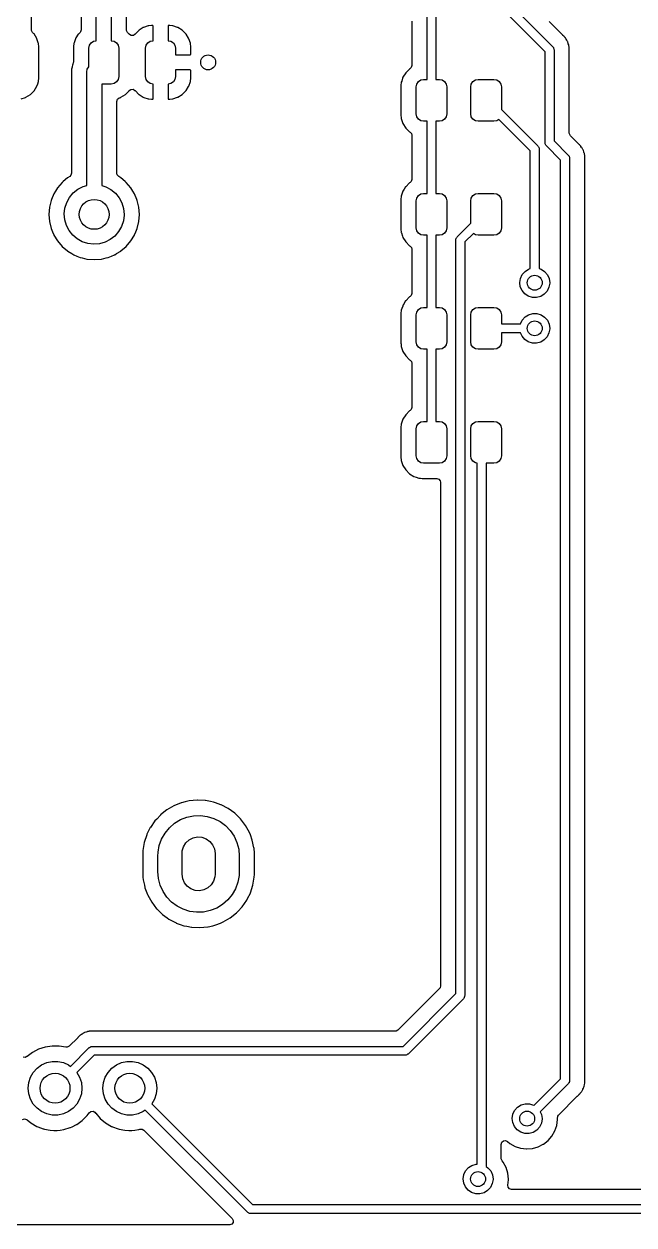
# Model space of a CAD drawing. Extents: x 41 to 172, y -227 to -42.
# Drawn here: x 104.97 to 125.37, y -226.82 to -186.68 of the extents above; entities that cross this region are included whole.
import ezdxf

# ---------------------------------------------------------------- set-up
doc = ezdxf.new("R2010")
doc.units = 0
doc.layers.add('BLACK', color=7, linetype='CONTINUOUS')

msp = doc.modelspace()

# ---------------------------------------------------------------- linework, layer by layer
at = {"layer": 'BLACK', "linetype": 'CONTINUOUS'}
for p, q in [((107.385, -187.235), (107.385, -158.205)), ((105.213, -186.869), (105.213, -158.571)), ((106.876, -158.571), (106.876, -186.869)), ((107.885, -183.157), (107.885, -187.235)), ((108.393, -186.869), (108.393, -183.908)), ((120.932, -185.72), (122.649, -187.437)), ((118.444, -188.53), (118.444, -186.12)), ((118.744, -186.12), (118.744, -188.53)), ((122.393, -187.605), (120.844, -186.057)), ((117.936, -186.587), (117.936, -188.063)), ((122.982, -187.051), (122.529, -186.598)), ((105.216, -186.895), (105.213, -186.869)), ((105.25, -186.958), (105.216, -186.895)), ((105.284, -186.991), (105.25, -186.958)), ((105.303, -187.011), (105.284, -186.991)), ((105.397, -187.161), (105.303, -187.011)), ((106.782, -187.018), (106.705, -187.143)), ((106.786, -187.012), (106.782, -187.018)), ((106.782, -187.018), (106.782, -187.018)), ((106.84, -186.958), (106.786, -187.012)), ((106.856, -186.937), (106.84, -186.958)), ((106.876, -186.869), (106.856, -186.937)), ((108.396, -186.895), (108.393, -186.869)), ((108.43, -186.958), (108.396, -186.895)), ((108.464, -186.991), (108.43, -186.958)), ((108.483, -187.011), (108.464, -186.991)), ((108.487, -187.017), (108.483, -187.011)), ((108.494, -187.024), (108.487, -187.017)), ((108.555, -187.06), (108.494, -187.024)), ((108.626, -187.057), (108.555, -187.06)), ((108.684, -187.016), (108.626, -187.057)), ((108.691, -187.007), (108.684, -187.016)), ((108.806, -186.892), (108.691, -187.007)), ((108.817, -186.883), (108.806, -186.892)), ((108.955, -186.798), (108.817, -186.883)), ((108.968, -186.792), (108.955, -186.798)), ((109.122, -186.74), (108.968, -186.792)), ((109.136, -186.737), (109.122, -186.74)), ((109.231, -186.727), (109.136, -186.737)), ((109.238, -186.727), (109.231, -186.727)), ((109.267, -186.727), (109.238, -186.727)), ((109.275, -186.729), (109.267, -186.727)), ((109.277, -186.73), (109.275, -186.729)), ((109.281, -186.745), (109.277, -186.73)), ((109.281, -187.236), (109.281, -186.745)), ((109.791, -186.733), (109.789, -186.741)), ((109.789, -186.741), (109.789, -187.236)), ((109.792, -186.731), (109.791, -186.733)), ((109.807, -186.727), (109.792, -186.731)), ((109.832, -186.727), (109.807, -186.727)), ((109.839, -186.727), (109.832, -186.727)), ((109.933, -186.737), (109.839, -186.727)), ((109.946, -186.74), (109.933, -186.737)), ((110.101, -186.791), (109.946, -186.74)), ((110.114, -186.797), (110.101, -186.791)), ((110.252, -186.882), (110.114, -186.797)), ((110.263, -186.891), (110.252, -186.882)), ((110.378, -187.006), (110.263, -186.891)), ((110.387, -187.017), (110.378, -187.006)), ((110.472, -187.155), (110.387, -187.017)), ((122.991, -187.059), (122.982, -187.051)), ((123.026, -187.089), (122.991, -187.059)), ((105.399, -187.168), (105.397, -187.161)), ((105.446, -187.309), (105.399, -187.168)), ((105.453, -187.329), (105.446, -187.309)), ((105.453, -187.336), (105.453, -187.329)), ((105.463, -187.429), (105.453, -187.336)), ((105.453, -187.336), (105.453, -187.336)), ((105.463, -187.435), (105.463, -187.429)), ((105.463, -188.485), (105.463, -187.435)), ((106.637, -187.33), (106.626, -187.435)), ((106.626, -187.435), (106.626, -187.93)), ((106.644, -187.309), (106.637, -187.33)), ((106.688, -187.176), (106.644, -187.309)), ((106.693, -187.162), (106.688, -187.176)), ((106.705, -187.143), (106.693, -187.162)), ((107.135, -187.485), (107.154, -187.389)), ((107.154, -187.389), (107.208, -187.308)), ((107.208, -187.308), (107.289, -187.254)), ((107.289, -187.254), (107.385, -187.235)), ((107.885, -187.235), (107.981, -187.254)), ((107.981, -187.254), (108.062, -187.308)), ((108.062, -187.308), (108.116, -187.389)), ((108.116, -187.389), (108.135, -187.485)), ((109.035, -187.485), (109.054, -187.389)), ((109.054, -187.389), (109.108, -187.308)), ((109.108, -187.308), (109.189, -187.254)), ((109.189, -187.254), (109.281, -187.236)), ((109.789, -187.236), (109.881, -187.254)), ((109.881, -187.254), (109.962, -187.308)), ((109.962, -187.308), (110.016, -187.389)), ((110.016, -187.389), (110.035, -187.485)), ((110.478, -187.168), (110.472, -187.155)), ((110.53, -187.322), (110.478, -187.168)), ((110.533, -187.336), (110.53, -187.322)), ((110.543, -187.431), (110.533, -187.336)), ((110.543, -187.438), (110.543, -187.431)), ((110.543, -187.692), (110.543, -187.438)), ((122.649, -187.437), (122.658, -187.454)), ((122.658, -187.454), (122.672, -187.468)), ((123.031, -187.095), (123.026, -187.089)), ((123.039, -187.106), (123.031, -187.095)), ((123.052, -187.121), (123.039, -187.106)), ((123.067, -187.136), (123.052, -187.121)), ((123.071, -187.143), (123.067, -187.136)), ((123.09, -187.176), (123.071, -187.143)), ((123.071, -187.143), (123.071, -187.143)), ((123.097, -187.186), (123.09, -187.176)), ((123.124, -187.223), (123.097, -187.186)), ((123.132, -187.243), (123.124, -187.223)), ((123.141, -187.261), (123.132, -187.243)), ((123.152, -187.279), (123.141, -187.261)), ((123.165, -187.324), (123.152, -187.279)), ((123.168, -187.335), (123.165, -187.324)), ((123.182, -187.371), (123.168, -187.335)), ((123.185, -187.378), (123.182, -187.371)), ((123.182, -187.371), (123.182, -187.371)), ((123.186, -187.386), (123.185, -187.378)), ((123.188, -187.399), (123.186, -187.386)), ((123.186, -187.386), (123.186, -187.386)), ((123.192, -187.419), (123.188, -187.399)), ((123.198, -187.439), (123.192, -187.419)), ((123.199, -187.481), (123.198, -187.439)), ((107.135, -188.108), (107.135, -187.485)), ((108.135, -187.485), (108.135, -188.435)), ((109.035, -188.435), (109.035, -187.485)), ((110.035, -187.485), (110.035, -187.706)), ((110.035, -187.706), (110.525, -187.706)), ((110.525, -187.706), (110.54, -187.702)), ((110.54, -187.702), (110.541, -187.7)), ((110.541, -187.7), (110.543, -187.692)), ((122.393, -190.647), (122.393, -187.605)), ((122.672, -187.468), (122.678, -187.487)), ((122.678, -187.487), (122.687, -187.504)), ((122.687, -187.504), (122.687, -187.524)), ((122.687, -187.524), (122.693, -187.543)), ((122.693, -187.543), (122.693, -190.584)), ((123.2, -187.485), (123.199, -187.481)), ((123.2, -187.497), (123.2, -187.485)), ((123.201, -187.502), (123.2, -187.497)), ((123.201, -187.531), (123.201, -187.502)), ((123.201, -187.535), (123.201, -187.531)), ((123.203, -187.605), (123.201, -187.535)), ((123.201, -187.625), (123.202, -187.613)), ((123.201, -190.322), (123.201, -187.625)), ((123.202, -187.613), (123.203, -187.605)), ((106.556, -188.205), (106.554, -188.212)), ((106.554, -188.212), (106.555, -188.232)), ((106.555, -188.232), (106.556, -188.29)), ((106.557, -188.186), (106.556, -188.197)), ((106.556, -188.197), (106.556, -188.197)), ((106.556, -188.197), (106.556, -188.201)), ((106.556, -188.201), (106.556, -188.205)), ((106.575, -188.115), (106.557, -188.186)), ((106.576, -188.11), (106.575, -188.115)), ((106.589, -188.046), (106.576, -188.11)), ((106.59, -188.039), (106.589, -188.046)), ((106.589, -188.046), (106.589, -188.046)), ((106.593, -188.032), (106.59, -188.039)), ((106.595, -188.027), (106.593, -188.032)), ((106.597, -188.021), (106.595, -188.027)), ((106.599, -188.014), (106.597, -188.021)), ((106.603, -188.007), (106.599, -188.014)), ((106.613, -187.987), (106.603, -188.007)), ((106.603, -188.007), (106.603, -188.007)), ((106.626, -187.93), (106.613, -187.987)), ((107.065, -188.28), (107.084, -188.184)), ((107.084, -188.184), (107.135, -188.108)), ((110.529, -188.214), (110.035, -188.214)), ((110.035, -188.214), (110.035, -188.435)), ((110.537, -188.216), (110.529, -188.214)), ((110.539, -188.217), (110.537, -188.216)), ((110.543, -188.232), (110.539, -188.217)), ((110.543, -188.482), (110.543, -188.232)), ((117.858, -188.182), (117.733, -188.307)), ((117.864, -188.178), (117.858, -188.182)), ((117.876, -188.17), (117.864, -188.178)), ((117.864, -188.178), (117.864, -188.178)), ((117.916, -188.131), (117.876, -188.17)), ((117.936, -188.063), (117.916, -188.131)), ((105.424, -188.678), (105.451, -188.596)), ((105.451, -188.596), (105.453, -188.59)), ((105.451, -188.596), (105.451, -188.596)), ((105.453, -188.59), (105.463, -188.485)), ((106.556, -188.29), (106.556, -188.293)), ((106.556, -188.293), (106.556, -191.665)), ((107.065, -192.076), (107.065, -188.28)), ((107.981, -188.666), (107.885, -188.685)), ((108.062, -188.612), (107.981, -188.666)), ((108.116, -188.531), (108.062, -188.612)), ((108.135, -188.435), (108.116, -188.531)), ((109.054, -188.531), (109.035, -188.435)), ((109.108, -188.612), (109.054, -188.531)), ((109.189, -188.666), (109.108, -188.612)), ((109.281, -188.684), (109.189, -188.666)), ((109.881, -188.666), (109.789, -188.684)), ((109.962, -188.612), (109.881, -188.666)), ((110.016, -188.531), (109.962, -188.612)), ((110.035, -188.435), (110.016, -188.531)), ((110.479, -188.751), (110.53, -188.596)), ((110.53, -188.596), (110.533, -188.583)), ((110.533, -188.583), (110.543, -188.489)), ((110.543, -188.489), (110.543, -188.482)), ((117.584, -188.625), (117.573, -188.73)), ((117.598, -188.583), (117.584, -188.625)), ((117.629, -188.489), (117.598, -188.583)), ((117.64, -188.457), (117.629, -188.489)), ((117.733, -188.307), (117.64, -188.457)), ((118.101, -188.684), (118.155, -188.603)), ((118.155, -188.603), (118.236, -188.549)), ((118.236, -188.549), (118.332, -188.53)), ((118.332, -188.53), (118.444, -188.53)), ((118.744, -188.53), (118.857, -188.53)), ((118.857, -188.53), (118.953, -188.549)), ((118.953, -188.549), (119.034, -188.603)), ((119.034, -188.603), (119.088, -188.684)), ((119.926, -188.684), (119.98, -188.603)), ((119.98, -188.603), (120.061, -188.549)), ((120.061, -188.549), (120.157, -188.53)), ((120.157, -188.53), (120.682, -188.53)), ((120.682, -188.53), (120.778, -188.549)), ((120.778, -188.549), (120.859, -188.603)), ((120.859, -188.603), (120.913, -188.684)), ((105.029, -189.127), (105.179, -189.033)), ((105.179, -189.033), (105.304, -188.908)), ((105.304, -188.908), (105.397, -188.758)), ((105.397, -188.758), (105.424, -188.678)), ((107.885, -188.685), (107.565, -188.685)), ((107.565, -188.685), (107.565, -192.076)), ((108.209, -189.127), (108.359, -189.033)), ((108.359, -189.033), (108.484, -188.908)), ((108.484, -188.908), (108.487, -188.904)), ((108.487, -188.904), (108.544, -188.863)), ((108.544, -188.863), (108.615, -188.86)), ((108.615, -188.86), (108.677, -188.896)), ((108.677, -188.896), (108.684, -188.904)), ((108.684, -188.904), (108.692, -188.914)), ((108.692, -188.914), (108.807, -189.029)), ((108.807, -189.029), (108.818, -189.038)), ((108.818, -189.038), (108.956, -189.123)), ((109.281, -189.179), (109.281, -188.684)), ((109.789, -188.684), (109.789, -189.175)), ((110.115, -189.122), (110.253, -189.037)), ((110.253, -189.037), (110.264, -189.028)), ((110.264, -189.028), (110.379, -188.913)), ((110.379, -188.913), (110.388, -188.902)), ((110.388, -188.902), (110.473, -188.764)), ((110.473, -188.764), (110.479, -188.751)), ((117.573, -188.73), (117.573, -189.73)), ((118.082, -188.78), (118.101, -188.684)), ((118.082, -189.68), (118.082, -188.78)), ((119.088, -188.684), (119.107, -188.78)), ((119.107, -188.78), (119.107, -189.68)), ((119.907, -188.78), (119.926, -188.684)), ((119.907, -189.68), (119.907, -188.78)), ((120.913, -188.684), (120.932, -188.78)), ((120.932, -188.78), (120.932, -189.53)), ((104.868, -189.18), (105.022, -189.129)), ((105.022, -189.129), (105.029, -189.127)), ((108.073, -189.263), (108.094, -189.194)), ((108.073, -191.665), (108.073, -189.263)), ((108.094, -189.194), (108.147, -189.148)), ((108.147, -189.148), (108.16, -189.143)), ((108.16, -189.143), (108.202, -189.129)), ((108.202, -189.129), (108.209, -189.127)), ((108.956, -189.123), (108.969, -189.129)), ((108.969, -189.129), (109.124, -189.18)), ((109.124, -189.18), (109.137, -189.183)), ((109.137, -189.183), (109.231, -189.193)), ((109.231, -189.193), (109.238, -189.193)), ((109.238, -189.193), (109.263, -189.193)), ((109.263, -189.193), (109.278, -189.189)), ((109.278, -189.189), (109.279, -189.187)), ((109.279, -189.187), (109.281, -189.179)), ((109.789, -189.175), (109.793, -189.19)), ((109.793, -189.19), (109.795, -189.191)), ((109.795, -189.191), (109.803, -189.193)), ((109.803, -189.193), (109.832, -189.193)), ((109.832, -189.193), (109.839, -189.193)), ((109.839, -189.193), (109.934, -189.183)), ((109.934, -189.183), (109.948, -189.18)), ((109.948, -189.18), (110.102, -189.128)), ((110.102, -189.128), (110.115, -189.122)), ((117.573, -189.73), (117.574, -189.734)), ((117.574, -189.734), (117.574, -189.734)), ((117.574, -189.734), (117.581, -189.8)), ((117.581, -189.8), (117.584, -189.836)), ((117.584, -189.836), (117.64, -190.004)), ((118.101, -189.776), (118.082, -189.68)), ((118.155, -189.857), (118.101, -189.776)), ((118.236, -189.911), (118.155, -189.857)), ((119.034, -189.857), (118.953, -189.911)), ((119.088, -189.776), (119.034, -189.857)), ((119.107, -189.68), (119.088, -189.776)), ((119.926, -189.776), (119.907, -189.68)), ((119.98, -189.857), (119.926, -189.776)), ((120.061, -189.911), (119.98, -189.857)), ((120.844, -189.867), (120.778, -189.911)), ((121.897, -190.92), (120.844, -189.867)), ((120.932, -189.53), (122.153, -190.751)), ((117.64, -190.004), (117.734, -190.154)), ((117.734, -190.154), (117.859, -190.279)), ((118.332, -189.93), (118.236, -189.911)), ((118.444, -189.93), (118.332, -189.93)), ((118.444, -192.34), (118.444, -189.93)), ((118.857, -189.93), (118.744, -189.93)), ((118.744, -189.93), (118.744, -192.34)), ((118.953, -189.911), (118.857, -189.93)), ((120.157, -189.93), (120.061, -189.911)), ((120.682, -189.93), (120.157, -189.93)), ((120.778, -189.911), (120.682, -189.93)), ((117.859, -190.279), (117.876, -190.29)), ((117.876, -190.29), (117.924, -190.343)), ((117.924, -190.343), (117.936, -190.397)), ((117.936, -190.397), (117.936, -191.873)), ((122.398, -190.666), (122.393, -190.647)), ((122.398, -190.685), (122.398, -190.666)), ((122.693, -190.584), (123.169, -191.061)), ((123.204, -190.348), (123.201, -190.322)), ((123.238, -190.411), (123.204, -190.348)), ((123.502, -190.675), (123.238, -190.411)), ((123.511, -190.683), (123.502, -190.675)), ((121.897, -194.854), (121.897, -190.92)), ((122.153, -190.751), (122.163, -190.769)), ((122.163, -190.769), (122.177, -190.782)), ((122.177, -190.782), (122.182, -190.802)), ((122.182, -190.802), (122.192, -190.819)), ((122.192, -190.819), (122.192, -190.838)), ((122.192, -190.838), (122.197, -190.857)), ((122.197, -190.857), (122.197, -194.854)), ((122.407, -190.703), (122.398, -190.685)), ((122.413, -190.722), (122.407, -190.703)), ((122.427, -190.736), (122.413, -190.722)), ((122.436, -190.753), (122.427, -190.736)), ((122.913, -191.229), (122.436, -190.753)), ((123.169, -191.061), (123.179, -191.078)), ((123.179, -191.078), (123.193, -191.092)), ((123.547, -190.713), (123.511, -190.683)), ((123.552, -190.719), (123.547, -190.713)), ((123.559, -190.73), (123.552, -190.719)), ((123.572, -190.745), (123.559, -190.73)), ((123.587, -190.76), (123.572, -190.745)), ((123.591, -190.767), (123.587, -190.76)), ((123.611, -190.8), (123.591, -190.767)), ((123.591, -190.767), (123.591, -190.767)), ((123.617, -190.81), (123.611, -190.8)), ((123.645, -190.847), (123.617, -190.81)), ((123.653, -190.867), (123.645, -190.847)), ((123.661, -190.885), (123.653, -190.867)), ((123.672, -190.903), (123.661, -190.885)), ((123.685, -190.948), (123.672, -190.903)), ((123.689, -190.959), (123.685, -190.948)), ((123.703, -190.995), (123.689, -190.959)), ((123.706, -191.002), (123.703, -190.995)), ((123.703, -190.995), (123.703, -190.995)), ((123.707, -191.01), (123.706, -191.002)), ((123.709, -191.023), (123.707, -191.01)), ((123.707, -191.01), (123.707, -191.01)), ((123.713, -191.043), (123.709, -191.023)), ((123.719, -191.063), (123.713, -191.043)), ((123.719, -191.071), (123.719, -191.063)), ((123.72, -191.109), (123.719, -191.071)), ((122.913, -221.934), (122.913, -191.229)), ((123.193, -191.092), (123.198, -191.111)), ((123.198, -191.111), (123.208, -191.128)), ((123.208, -191.128), (123.208, -191.148)), ((123.208, -191.148), (123.213, -191.167)), ((123.213, -191.167), (123.213, -221.996)), ((123.721, -191.121), (123.72, -191.109)), ((123.721, -191.126), (123.721, -191.121)), ((123.721, -191.155), (123.721, -191.126)), ((123.722, -191.159), (123.721, -191.155)), ((123.721, -191.249), (123.722, -191.237)), ((123.721, -221.959), (123.721, -191.249)), ((123.723, -191.201), (123.722, -191.159)), ((123.722, -191.237), (123.724, -191.23)), ((123.724, -191.23), (123.723, -191.201)), ((106.422, -191.819), (106.277, -191.943)), ((106.426, -191.816), (106.422, -191.819)), ((106.496, -191.772), (106.426, -191.816)), ((106.536, -191.733), (106.496, -191.772)), ((106.556, -191.665), (106.536, -191.733)), ((108.086, -191.72), (108.073, -191.665)), ((108.134, -191.772), (108.086, -191.72)), ((108.204, -191.816), (108.134, -191.772)), ((108.208, -191.819), (108.204, -191.816)), ((108.353, -191.943), (108.208, -191.819)), ((117.936, -191.873), (117.916, -191.941)), ((106.019, -192.267), (105.967, -192.353)), ((106.088, -192.155), (106.019, -192.267)), ((106.091, -192.151), (106.088, -192.155)), ((106.088, -192.155), (106.088, -192.155)), ((106.245, -191.97), (106.091, -192.151)), ((106.277, -191.943), (106.245, -191.97)), ((106.615, -192.326), (106.767, -192.203)), ((106.767, -192.203), (106.94, -192.113)), ((106.94, -192.113), (107.065, -192.076)), ((107.565, -192.076), (107.703, -192.118)), ((107.703, -192.118), (107.874, -192.211)), ((107.874, -192.211), (108.025, -192.335)), ((108.385, -191.97), (108.353, -191.943)), ((108.539, -192.151), (108.385, -191.97)), ((108.542, -192.155), (108.539, -192.151)), ((108.611, -192.267), (108.542, -192.155)), ((108.542, -192.155), (108.542, -192.155)), ((108.663, -192.353), (108.611, -192.267)), ((117.64, -192.267), (117.584, -192.435)), ((117.684, -192.196), (117.64, -192.267)), ((117.729, -192.123), (117.684, -192.196)), ((117.733, -192.117), (117.729, -192.123)), ((117.729, -192.123), (117.729, -192.123)), ((117.858, -191.992), (117.733, -192.117)), ((117.864, -191.988), (117.858, -191.992)), ((117.876, -191.98), (117.864, -191.988)), ((117.864, -191.988), (117.864, -191.988)), ((117.916, -191.941), (117.876, -191.98)), ((105.876, -192.572), (105.82, -192.803)), ((105.888, -192.543), (105.876, -192.572)), ((105.965, -192.358), (105.888, -192.543)), ((105.967, -192.353), (105.965, -192.358)), ((105.965, -192.358), (105.965, -192.358)), ((106.337, -192.832), (106.396, -192.646)), ((106.396, -192.646), (106.49, -192.475)), ((106.49, -192.475), (106.615, -192.326)), ((108.025, -192.335), (108.148, -192.487)), ((108.148, -192.487), (108.24, -192.659)), ((108.24, -192.659), (108.296, -192.846)), ((108.665, -192.358), (108.663, -192.353)), ((108.742, -192.543), (108.665, -192.358)), ((108.665, -192.358), (108.665, -192.358)), ((108.754, -192.572), (108.742, -192.543)), ((108.81, -192.803), (108.754, -192.572)), ((117.584, -192.435), (117.573, -192.54)), ((117.573, -192.54), (117.573, -193.54)), ((118.082, -192.59), (118.101, -192.494)), ((118.082, -193.49), (118.082, -192.59)), ((118.101, -192.494), (118.155, -192.413)), ((118.155, -192.413), (118.236, -192.359)), ((118.236, -192.359), (118.332, -192.34)), ((118.332, -192.34), (118.444, -192.34)), ((118.744, -192.34), (118.857, -192.34)), ((118.857, -192.34), (118.953, -192.359)), ((118.953, -192.359), (119.034, -192.413)), ((119.034, -192.413), (119.088, -192.494)), ((119.088, -192.494), (119.107, -192.59)), ((119.107, -192.59), (119.107, -193.49)), ((119.907, -192.59), (119.926, -192.494)), ((119.907, -193.34), (119.907, -192.59)), ((119.926, -192.494), (119.98, -192.413)), ((119.98, -192.413), (120.061, -192.359)), ((120.061, -192.359), (120.157, -192.34)), ((120.157, -192.34), (120.682, -192.34)), ((120.682, -192.34), (120.778, -192.359)), ((120.778, -192.359), (120.859, -192.413)), ((120.859, -192.413), (120.913, -192.494)), ((120.913, -192.494), (120.932, -192.59)), ((120.932, -192.59), (120.932, -193.49)), ((105.82, -192.803), (105.802, -193.04)), ((105.802, -193.04), (105.82, -193.277)), ((106.315, -193.026), (106.337, -192.832)), ((106.331, -193.221), (106.315, -193.026)), ((108.315, -193.068), (108.29, -193.262)), ((108.296, -192.846), (108.315, -193.04)), ((108.315, -193.04), (108.315, -193.068)), ((108.828, -193.04), (108.81, -192.803)), ((108.81, -193.277), (108.828, -193.04)), ((105.82, -193.277), (105.876, -193.508)), ((106.385, -193.408), (106.331, -193.221)), ((106.474, -193.582), (106.385, -193.408)), ((108.229, -193.447), (108.132, -193.616)), ((108.29, -193.262), (108.229, -193.447)), ((108.754, -193.508), (108.81, -193.277)), ((119.451, -193.796), (119.907, -193.34)), ((105.876, -193.508), (105.878, -193.512)), ((105.878, -193.512), (105.878, -193.512)), ((105.878, -193.512), (105.924, -193.624)), ((105.924, -193.624), (105.967, -193.727)), ((105.967, -193.727), (105.969, -193.731)), ((105.969, -193.731), (106.088, -193.925)), ((106.596, -193.735), (106.474, -193.582)), ((106.744, -193.861), (106.596, -193.735)), ((106.915, -193.956), (106.744, -193.861)), ((107.851, -193.884), (107.677, -193.972)), ((108.005, -193.764), (107.851, -193.884)), ((108.132, -193.616), (108.005, -193.764)), ((108.542, -193.925), (108.661, -193.731)), ((108.661, -193.731), (108.663, -193.727)), ((108.663, -193.727), (108.706, -193.624)), ((108.706, -193.624), (108.752, -193.512)), ((108.752, -193.512), (108.754, -193.508)), ((108.752, -193.512), (108.752, -193.512)), ((117.573, -193.54), (117.584, -193.646)), ((117.584, -193.646), (117.587, -193.653)), ((117.587, -193.653), (117.587, -193.653)), ((117.587, -193.653), (117.626, -193.769)), ((117.626, -193.769), (117.64, -193.814)), ((117.64, -193.814), (117.734, -193.964)), ((118.101, -193.586), (118.082, -193.49)), ((118.155, -193.667), (118.101, -193.586)), ((118.236, -193.721), (118.155, -193.667)), ((118.332, -193.74), (118.236, -193.721)), ((118.444, -193.74), (118.332, -193.74)), ((118.444, -196.15), (118.444, -193.74)), ((118.857, -193.74), (118.744, -193.74)), ((118.744, -193.74), (118.744, -196.15)), ((118.953, -193.721), (118.857, -193.74)), ((119.034, -193.667), (118.953, -193.721)), ((119.088, -193.586), (119.034, -193.667)), ((119.107, -193.49), (119.088, -193.586)), ((119.407, -193.902), (119.413, -193.883)), ((119.413, -193.863), (119.422, -193.846)), ((119.413, -193.883), (119.413, -193.863)), ((119.422, -193.846), (119.428, -193.827)), ((119.428, -193.827), (119.442, -193.813)), ((119.442, -193.813), (119.451, -193.796)), ((119.995, -193.677), (119.707, -193.964)), ((120.061, -193.721), (119.995, -193.677)), ((120.157, -193.74), (120.061, -193.721)), ((120.682, -193.74), (120.157, -193.74)), ((120.778, -193.721), (120.682, -193.74)), ((120.859, -193.667), (120.778, -193.721)), ((120.913, -193.586), (120.859, -193.667)), ((120.932, -193.49), (120.913, -193.586)), ((106.088, -193.925), (106.088, -193.925)), ((106.088, -193.925), (106.091, -193.929)), ((106.091, -193.929), (106.245, -194.11)), ((106.245, -194.11), (106.426, -194.264)), ((106.426, -194.264), (106.43, -194.267)), ((106.43, -194.267), (106.43, -194.267)), ((106.43, -194.267), (106.57, -194.353)), ((107.1, -194.017), (106.915, -193.956)), ((107.294, -194.04), (107.1, -194.017)), ((107.489, -194.025), (107.294, -194.04)), ((107.677, -193.972), (107.489, -194.025)), ((108.06, -194.353), (108.2, -194.267)), ((108.2, -194.267), (108.204, -194.264)), ((108.2, -194.267), (108.2, -194.267)), ((108.204, -194.264), (108.385, -194.11)), ((108.385, -194.11), (108.539, -193.929)), ((108.539, -193.929), (108.542, -193.925)), ((108.542, -193.925), (108.542, -193.925)), ((117.734, -193.964), (117.859, -194.089)), ((117.859, -194.089), (117.876, -194.1)), ((117.876, -194.1), (117.924, -194.153)), ((117.924, -194.153), (117.936, -194.207)), ((117.936, -194.207), (117.936, -195.683)), ((119.407, -219.089), (119.407, -193.902)), ((119.707, -193.964), (119.707, -219.152)), ((106.57, -194.353), (106.628, -194.388)), ((106.628, -194.388), (106.633, -194.39)), ((106.633, -194.39), (106.633, -194.39)), ((106.633, -194.39), (106.738, -194.434)), ((106.738, -194.434), (106.847, -194.479)), ((106.847, -194.479), (106.913, -194.495)), ((106.913, -194.495), (107.073, -194.533)), ((107.073, -194.533), (107.073, -194.533)), ((107.073, -194.533), (107.078, -194.535)), ((107.078, -194.535), (107.315, -194.553)), ((107.315, -194.553), (107.552, -194.535)), ((107.552, -194.535), (107.557, -194.533)), ((107.557, -194.533), (107.717, -194.495)), ((107.557, -194.533), (107.557, -194.533)), ((107.717, -194.495), (107.783, -194.479)), ((107.783, -194.479), (107.892, -194.434)), ((107.892, -194.434), (107.997, -194.39)), ((107.997, -194.39), (108.002, -194.388)), ((107.997, -194.39), (107.997, -194.39)), ((108.002, -194.388), (108.06, -194.353)), ((121.569, -195.18), (121.629, -195.051)), ((121.629, -195.051), (121.723, -194.945)), ((121.723, -194.945), (121.843, -194.87)), ((121.843, -194.87), (121.897, -194.854)), ((122.197, -194.854), (122.257, -194.872)), ((122.257, -194.872), (122.376, -194.949)), ((122.376, -194.949), (122.468, -195.057)), ((122.468, -195.057), (122.527, -195.186)), ((121.547, -195.32), (121.569, -195.18)), ((121.565, -195.46), (121.547, -195.32)), ((121.623, -195.59), (121.565, -195.46)), ((122.523, -195.478), (122.462, -195.606)), ((122.547, -195.338), (122.523, -195.478)), ((122.527, -195.186), (122.547, -195.326)), ((122.547, -195.326), (122.547, -195.338)), ((117.858, -195.802), (117.733, -195.927)), ((117.864, -195.798), (117.858, -195.802)), ((117.876, -195.79), (117.864, -195.798)), ((117.864, -195.798), (117.864, -195.798)), ((117.916, -195.751), (117.876, -195.79)), ((117.936, -195.683), (117.916, -195.751)), ((121.714, -195.699), (121.623, -195.59)), ((121.832, -195.777), (121.714, -195.699)), ((121.967, -195.82), (121.832, -195.777)), ((122.109, -195.822), (121.967, -195.82)), ((122.246, -195.785), (122.109, -195.822)), ((122.366, -195.711), (122.246, -195.785)), ((122.462, -195.606), (122.366, -195.711)), ((117.584, -196.245), (117.573, -196.35)), ((117.604, -196.187), (117.584, -196.245)), ((117.631, -196.104), (117.604, -196.187)), ((117.64, -196.077), (117.631, -196.104)), ((117.644, -196.07), (117.64, -196.077)), ((117.729, -195.933), (117.644, -196.07)), ((117.733, -195.927), (117.729, -195.933)), ((117.729, -195.933), (117.729, -195.933)), ((118.101, -196.304), (118.155, -196.223)), ((118.155, -196.223), (118.236, -196.169)), ((118.236, -196.169), (118.332, -196.15)), ((118.332, -196.15), (118.444, -196.15)), ((118.744, -196.15), (118.857, -196.15)), ((118.857, -196.15), (118.953, -196.169)), ((118.953, -196.169), (119.034, -196.223)), ((119.034, -196.223), (119.088, -196.304)), ((119.926, -196.304), (119.98, -196.223)), ((119.98, -196.223), (120.061, -196.169)), ((120.061, -196.169), (120.157, -196.15)), ((120.157, -196.15), (120.682, -196.15)), ((120.682, -196.15), (120.778, -196.169)), ((120.778, -196.169), (120.859, -196.223)), ((120.859, -196.223), (120.913, -196.304)), ((117.573, -196.35), (117.573, -197.35)), ((118.082, -196.4), (118.101, -196.304)), ((118.082, -197.3), (118.082, -196.4)), ((119.088, -196.304), (119.107, -196.4)), ((119.107, -196.4), (119.107, -197.3)), ((119.907, -196.4), (119.926, -196.304)), ((119.907, -197.3), (119.907, -196.4)), ((120.913, -196.304), (120.932, -196.4)), ((120.932, -196.4), (120.932, -196.7)), ((120.932, -196.7), (121.571, -196.7)), ((121.571, -196.7), (121.629, -196.575)), ((121.629, -196.575), (121.723, -196.469)), ((121.723, -196.469), (121.843, -196.394)), ((121.843, -196.394), (121.979, -196.355)), ((121.979, -196.355), (122.121, -196.355)), ((122.121, -196.355), (122.257, -196.396)), ((122.257, -196.396), (122.376, -196.473)), ((122.376, -196.473), (122.468, -196.581)), ((122.468, -196.581), (122.527, -196.71)), ((121.572, -197), (120.932, -197)), ((120.932, -197), (120.932, -197.3)), ((121.623, -197.114), (121.572, -197)), ((122.523, -197.002), (122.462, -197.13)), ((122.547, -196.862), (122.523, -197.002)), ((122.527, -196.71), (122.547, -196.85)), ((122.547, -196.85), (122.547, -196.862)), ((117.573, -197.35), (117.574, -197.354)), ((117.574, -197.354), (117.574, -197.354)), ((117.574, -197.354), (117.576, -197.37)), ((117.576, -197.37), (117.584, -197.456)), ((117.584, -197.456), (117.64, -197.624)), ((118.101, -197.396), (118.082, -197.3)), ((118.155, -197.477), (118.101, -197.396)), ((118.236, -197.531), (118.155, -197.477)), ((119.034, -197.477), (118.953, -197.531)), ((119.088, -197.396), (119.034, -197.477)), ((119.107, -197.3), (119.088, -197.396)), ((119.926, -197.396), (119.907, -197.3)), ((119.98, -197.477), (119.926, -197.396)), ((120.061, -197.531), (119.98, -197.477)), ((120.859, -197.477), (120.778, -197.531)), ((120.913, -197.396), (120.859, -197.477)), ((120.932, -197.3), (120.913, -197.396)), ((121.714, -197.223), (121.623, -197.114)), ((121.832, -197.301), (121.714, -197.223)), ((121.967, -197.344), (121.832, -197.301)), ((122.109, -197.346), (121.967, -197.344)), ((122.246, -197.309), (122.109, -197.346)), ((122.366, -197.235), (122.246, -197.309)), ((122.462, -197.13), (122.366, -197.235)), ((117.64, -197.624), (117.734, -197.774)), ((117.734, -197.774), (117.859, -197.899)), ((117.859, -197.899), (117.876, -197.91)), ((118.332, -197.55), (118.236, -197.531)), ((118.444, -197.55), (118.332, -197.55)), ((118.444, -199.96), (118.444, -197.55)), ((118.857, -197.55), (118.744, -197.55)), ((118.744, -197.55), (118.744, -199.96)), ((118.953, -197.531), (118.857, -197.55)), ((120.157, -197.55), (120.061, -197.531)), ((120.682, -197.55), (120.157, -197.55)), ((120.778, -197.531), (120.682, -197.55)), ((117.876, -197.91), (117.924, -197.963)), ((117.924, -197.963), (117.936, -198.017)), ((117.936, -198.017), (117.936, -199.493)), ((117.936, -199.493), (117.916, -199.561)), ((117.64, -199.887), (117.584, -200.055)), ((117.733, -199.737), (117.64, -199.887)), ((117.858, -199.612), (117.733, -199.737)), ((117.864, -199.608), (117.858, -199.612)), ((117.876, -199.6), (117.864, -199.608)), ((117.864, -199.608), (117.864, -199.608)), ((117.916, -199.561), (117.876, -199.6)), ((117.584, -200.055), (117.573, -200.16)), ((117.573, -200.16), (117.573, -201.16)), ((118.082, -200.21), (118.101, -200.114)), ((118.082, -201.11), (118.082, -200.21)), ((118.101, -200.114), (118.155, -200.033)), ((118.155, -200.033), (118.236, -199.979)), ((118.236, -199.979), (118.332, -199.96)), ((118.332, -199.96), (118.444, -199.96)), ((118.744, -199.96), (118.857, -199.96)), ((118.857, -199.96), (118.953, -199.979)), ((118.953, -199.979), (119.034, -200.033)), ((119.034, -200.033), (119.088, -200.114)), ((119.088, -200.114), (119.107, -200.21)), ((119.107, -200.21), (119.107, -201.11)), ((119.907, -200.21), (119.926, -200.114)), ((119.907, -201.11), (119.907, -200.21)), ((119.926, -200.114), (119.98, -200.033)), ((119.98, -200.033), (120.061, -199.979)), ((120.061, -199.979), (120.157, -199.96)), ((120.157, -199.96), (120.682, -199.96)), ((120.682, -199.96), (120.778, -199.979)), ((120.778, -199.979), (120.859, -200.033)), ((120.859, -200.033), (120.913, -200.114)), ((120.913, -200.114), (120.932, -200.21)), ((120.932, -200.21), (120.932, -201.11)), ((118.101, -201.206), (118.082, -201.11)), ((119.107, -201.11), (119.088, -201.206)), ((119.926, -201.206), (119.907, -201.11)), ((120.932, -201.11), (120.913, -201.206)), ((117.573, -201.16), (117.574, -201.164)), ((117.574, -201.164), (117.574, -201.164)), ((117.574, -201.164), (117.583, -201.25)), ((117.583, -201.25), (117.584, -201.266)), ((117.584, -201.266), (117.64, -201.434)), ((117.64, -201.434), (117.734, -201.584)), ((118.155, -201.287), (118.101, -201.206)), ((118.236, -201.341), (118.155, -201.287)), ((118.332, -201.36), (118.236, -201.341)), ((118.857, -201.36), (118.332, -201.36)), ((118.953, -201.341), (118.857, -201.36)), ((119.034, -201.287), (118.953, -201.341)), ((119.088, -201.206), (119.034, -201.287)), ((119.98, -201.287), (119.926, -201.206)), ((120.061, -201.341), (119.98, -201.287)), ((120.119, -201.352), (120.061, -201.341)), ((120.119, -224.79), (120.119, -201.352)), ((120.682, -201.36), (120.419, -201.36)), ((120.419, -201.36), (120.419, -224.869)), ((120.778, -201.341), (120.682, -201.36)), ((120.859, -201.287), (120.778, -201.341)), ((120.913, -201.206), (120.859, -201.287)), ((117.734, -201.584), (117.859, -201.709)), ((117.859, -201.709), (118.009, -201.802)), ((118.009, -201.802), (118.086, -201.828)), ((118.086, -201.828), (118.171, -201.856)), ((118.171, -201.856), (118.171, -201.856)), ((118.171, -201.856), (118.177, -201.858)), ((118.177, -201.858), (118.184, -201.858)), ((118.184, -201.858), (118.184, -201.858)), ((118.184, -201.858), (118.227, -201.863)), ((118.227, -201.863), (118.282, -201.868)), ((118.282, -201.868), (118.773, -201.868)), ((118.773, -201.868), (118.841, -201.889)), ((118.841, -201.889), (118.888, -201.942)), ((118.888, -201.942), (118.899, -201.994)), ((118.899, -201.994), (118.899, -218.827)), ((110.225, -212.709), (109.982, -212.807)), ((110.229, -212.707), (110.225, -212.709)), ((110.225, -212.709), (110.225, -212.709)), ((110.358, -212.676), (110.229, -212.707)), ((110.488, -212.644), (110.358, -212.676)), ((110.493, -212.643), (110.488, -212.644)), ((110.488, -212.644), (110.488, -212.644)), ((110.762, -212.617), (110.493, -212.643)), ((110.767, -212.617), (110.762, -212.617)), ((111.029, -212.63), (110.767, -212.617)), ((110.767, -212.617), (110.767, -212.617)), ((111.033, -212.63), (111.029, -212.63)), ((111.029, -212.63), (111.029, -212.63)), ((111.038, -212.631), (111.033, -212.63)), ((111.201, -212.664), (111.038, -212.631)), ((111.038, -212.631), (111.038, -212.631)), ((111.299, -212.683), (111.201, -212.664)), ((111.373, -212.709), (111.299, -212.683)), ((111.551, -212.772), (111.373, -212.709)), ((109.529, -213.119), (109.404, -213.252)), ((109.532, -213.115), (109.529, -213.119)), ((109.744, -212.946), (109.532, -213.115)), ((109.978, -212.809), (109.744, -212.946)), ((109.982, -212.807), (109.978, -212.809)), ((110.414, -213.187), (110.639, -213.14)), ((110.639, -213.14), (110.869, -213.132)), ((110.869, -213.132), (111.097, -213.162)), ((111.555, -212.773), (111.551, -212.772)), ((111.551, -212.772), (111.551, -212.772)), ((111.795, -212.899), (111.555, -212.773)), ((112.014, -213.059), (111.795, -212.899)), ((112.208, -213.249), (112.014, -213.059)), ((109.19, -213.54), (109.08, -213.763)), ((109.192, -213.536), (109.19, -213.54)), ((109.19, -213.54), (109.19, -213.54)), ((109.347, -213.314), (109.192, -213.536)), ((109.404, -213.252), (109.347, -213.314)), ((109.684, -213.72), (109.83, -213.542)), ((109.83, -213.542), (110.004, -213.391)), ((110.004, -213.391), (110.2, -213.272)), ((110.2, -213.272), (110.414, -213.187)), ((111.097, -213.162), (111.317, -213.23)), ((111.317, -213.23), (111.522, -213.334)), ((111.522, -213.334), (111.706, -213.471)), ((111.706, -213.471), (111.865, -213.638)), ((112.373, -213.464), (112.208, -213.249)), ((112.504, -213.701), (112.373, -213.464)), ((109.072, -213.779), (108.987, -214.037)), ((109.08, -213.763), (109.072, -213.779)), ((109.492, -214.136), (109.57, -213.92)), ((109.57, -213.92), (109.684, -213.72)), ((110.381, -214.049), (110.491, -213.948)), ((110.491, -213.948), (110.624, -213.881)), ((110.624, -213.881), (110.77, -213.851)), ((110.77, -213.851), (110.919, -213.862)), ((110.919, -213.862), (111.06, -213.913)), ((111.06, -213.913), (111.182, -213.999)), ((111.865, -213.638), (111.993, -213.829)), ((111.993, -213.829), (112.088, -214.038)), ((112.506, -213.705), (112.504, -213.701)), ((112.536, -213.783), (112.506, -213.705)), ((112.506, -213.705), (112.506, -213.705)), ((112.6, -213.955), (112.536, -213.783)), ((112.601, -213.959), (112.6, -213.955)), ((112.658, -214.215), (112.601, -213.959)), ((112.601, -213.959), (112.601, -213.959)), ((108.941, -214.304), (108.936, -214.39)), ((108.987, -214.037), (108.941, -214.304)), ((109.445, -214.49), (109.451, -214.362)), ((109.451, -214.362), (109.492, -214.136)), ((110.255, -214.4), (110.261, -214.32)), ((110.261, -214.32), (110.303, -214.176)), ((110.303, -214.176), (110.381, -214.049)), ((111.182, -213.999), (111.275, -214.115)), ((111.275, -214.115), (111.335, -214.252)), ((111.335, -214.252), (111.355, -214.4)), ((112.088, -214.038), (112.146, -214.261)), ((112.146, -214.261), (112.165, -214.49)), ((112.659, -214.22), (112.658, -214.215)), ((112.659, -214.224), (112.659, -214.22)), ((112.671, -214.391), (112.659, -214.224)), ((108.936, -214.39), (108.936, -215.079)), ((109.445, -215.01), (109.445, -214.49)), ((110.255, -215.1), (110.255, -214.4)), ((111.355, -214.4), (111.355, -215.1)), ((112.165, -214.49), (112.165, -215.01)), ((112.673, -214.421), (112.671, -214.391)), ((112.673, -215.11), (112.673, -214.421)), ((108.936, -215.079), (108.937, -215.081)), ((108.937, -215.081), (108.945, -215.192)), ((108.937, -215.081), (108.937, -215.081)), ((109.464, -215.239), (109.445, -215.01)), ((110.275, -215.248), (110.255, -215.1)), ((111.355, -215.1), (111.349, -215.18)), ((112.159, -215.138), (112.118, -215.364)), ((112.165, -215.01), (112.159, -215.138)), ((112.669, -215.196), (112.673, -215.11)), ((108.945, -215.192), (108.951, -215.28)), ((108.951, -215.28), (108.952, -215.285)), ((108.952, -215.285), (108.952, -215.285)), ((108.952, -215.285), (108.991, -215.463)), ((108.991, -215.463), (109.01, -215.545)), ((109.01, -215.545), (109.011, -215.55)), ((109.011, -215.55), (109.098, -215.778)), ((109.522, -215.462), (109.464, -215.239)), ((109.617, -215.671), (109.522, -215.462)), ((110.335, -215.385), (110.275, -215.248)), ((110.428, -215.501), (110.335, -215.385)), ((110.55, -215.587), (110.428, -215.501)), ((111.119, -215.552), (110.986, -215.619)), ((111.229, -215.451), (111.119, -215.552)), ((111.307, -215.324), (111.229, -215.451)), ((111.349, -215.18), (111.307, -215.324)), ((112.118, -215.364), (112.04, -215.58)), ((112.538, -215.721), (112.623, -215.463)), ((112.623, -215.463), (112.669, -215.196)), ((109.098, -215.778), (109.106, -215.799)), ((109.106, -215.799), (109.237, -216.036)), ((109.745, -215.862), (109.617, -215.671)), ((109.904, -216.029), (109.745, -215.862)), ((110.691, -215.638), (110.55, -215.587)), ((110.84, -215.649), (110.691, -215.638)), ((110.986, -215.619), (110.84, -215.649)), ((111.78, -215.958), (111.606, -216.109)), ((111.926, -215.78), (111.78, -215.958)), ((112.04, -215.58), (111.926, -215.78)), ((112.263, -216.186), (112.418, -215.964)), ((112.418, -215.964), (112.443, -215.912)), ((112.443, -215.912), (112.536, -215.725)), ((112.536, -215.725), (112.538, -215.721)), ((112.536, -215.725), (112.536, -215.725)), ((109.237, -216.036), (109.402, -216.251)), ((109.402, -216.251), (109.405, -216.255)), ((109.405, -216.255), (109.405, -216.255)), ((109.405, -216.255), (109.476, -216.323)), ((109.476, -216.323), (109.596, -216.441)), ((110.088, -216.166), (109.904, -216.029)), ((110.293, -216.27), (110.088, -216.166)), ((110.513, -216.338), (110.293, -216.27)), ((110.741, -216.368), (110.513, -216.338)), ((110.971, -216.36), (110.741, -216.368)), ((111.196, -216.313), (110.971, -216.36)), ((111.41, -216.228), (111.196, -216.313)), ((111.606, -216.109), (111.41, -216.228)), ((112.078, -216.385), (112.121, -216.338)), ((112.121, -216.338), (112.26, -216.19)), ((112.26, -216.19), (112.263, -216.186)), ((112.26, -216.19), (112.26, -216.19)), ((109.596, -216.441), (109.599, -216.444)), ((109.599, -216.444), (109.599, -216.444)), ((109.599, -216.444), (109.754, -216.556)), ((109.754, -216.556), (109.815, -216.601)), ((109.815, -216.601), (110.055, -216.727)), ((110.055, -216.727), (110.059, -216.728)), ((110.059, -216.728), (110.059, -216.728)), ((110.059, -216.728), (110.192, -216.775)), ((111.381, -216.793), (111.54, -216.728)), ((111.54, -216.728), (111.628, -216.693)), ((111.628, -216.693), (111.632, -216.691)), ((111.628, -216.693), (111.628, -216.693)), ((111.632, -216.691), (111.866, -216.554)), ((111.866, -216.554), (112.078, -216.385)), ((110.192, -216.775), (110.311, -216.817)), ((110.311, -216.817), (110.409, -216.836)), ((110.409, -216.836), (110.572, -216.869)), ((110.572, -216.869), (110.572, -216.869)), ((110.572, -216.869), (110.577, -216.87)), ((110.577, -216.87), (110.581, -216.87)), ((110.581, -216.87), (110.581, -216.87)), ((110.581, -216.87), (110.843, -216.883)), ((110.843, -216.883), (110.843, -216.883)), ((110.843, -216.883), (110.848, -216.883)), ((110.848, -216.883), (111.117, -216.857)), ((111.117, -216.857), (111.122, -216.856)), ((111.122, -216.856), (111.282, -216.817)), ((111.122, -216.856), (111.122, -216.856)), ((111.282, -216.817), (111.381, -216.793)), ((118.862, -218.916), (117.473, -220.305)), ((117.646, -220.85), (119.407, -219.089)), ((118.879, -218.895), (118.862, -218.916)), ((118.899, -218.827), (118.879, -218.895)), ((119.707, -219.152), (119.702, -219.171)), ((119.702, -219.171), (119.702, -219.19)), ((119.664, -219.258), (117.815, -221.107)), ((119.673, -219.24), (119.664, -219.258)), ((119.687, -219.227), (119.673, -219.24)), ((119.692, -219.207), (119.687, -219.227)), ((119.702, -219.19), (119.692, -219.207)), ((107.035, -220.378), (106.991, -220.391)), ((107.046, -220.375), (107.035, -220.378)), ((107.082, -220.361), (107.046, -220.375)), ((107.089, -220.358), (107.082, -220.361)), ((107.082, -220.361), (107.082, -220.361)), ((107.097, -220.357), (107.089, -220.358)), ((107.104, -220.356), (107.097, -220.357)), ((107.097, -220.357), (107.097, -220.357)), ((107.111, -220.355), (107.104, -220.356)), ((107.13, -220.351), (107.111, -220.355)), ((107.151, -220.345), (107.13, -220.351)), ((107.197, -220.343), (107.151, -220.345)), ((107.209, -220.343), (107.197, -220.343)), ((107.213, -220.342), (107.209, -220.343)), ((107.242, -220.342), (107.213, -220.342)), ((107.246, -220.342), (107.242, -220.342)), ((107.262, -220.341), (107.246, -220.342)), ((107.317, -220.34), (107.262, -220.341)), ((107.325, -220.341), (107.317, -220.34)), ((107.337, -220.342), (107.325, -220.341)), ((107.325, -220.341), (107.325, -220.341)), ((117.384, -220.342), (107.337, -220.342)), ((117.41, -220.339), (117.384, -220.342)), ((117.473, -220.305), (117.41, -220.339)), ((106.763, -220.561), (106.475, -220.848)), ((106.771, -220.552), (106.763, -220.561)), ((106.772, -220.55), (106.771, -220.552)), ((106.8, -220.517), (106.772, -220.55)), ((106.818, -220.504), (106.8, -220.517)), ((106.833, -220.491), (106.818, -220.504)), ((106.848, -220.476), (106.833, -220.491)), ((106.855, -220.472), (106.848, -220.476)), ((106.887, -220.453), (106.855, -220.472)), ((106.855, -220.472), (106.855, -220.472)), ((106.897, -220.446), (106.887, -220.453)), ((106.909, -220.438), (106.897, -220.446)), ((106.935, -220.419), (106.909, -220.438)), ((106.955, -220.411), (106.935, -220.419)), ((106.972, -220.402), (106.955, -220.411)), ((106.984, -220.395), (106.972, -220.402)), ((106.991, -220.391), (106.984, -220.395)), ((105.248, -221.057), (105.071, -221.19)), ((105.252, -221.054), (105.248, -221.057)), ((105.248, -221.057), (105.248, -221.057)), ((105.256, -221.052), (105.252, -221.054)), ((105.453, -220.949), (105.256, -221.052)), ((105.457, -220.947), (105.453, -220.949)), ((105.453, -220.949), (105.453, -220.949)), ((105.677, -220.875), (105.457, -220.947)), ((105.906, -220.84), (105.677, -220.875)), ((105.912, -220.84), (105.906, -220.84)), ((106.061, -220.842), (105.912, -220.84)), ((105.912, -220.84), (105.912, -220.84)), ((106.138, -220.843), (106.061, -220.842)), ((106.143, -220.844), (106.138, -220.843)), ((106.364, -220.883), (106.143, -220.844)), ((106.143, -220.844), (106.143, -220.844)), ((106.413, -220.882), (106.364, -220.883)), ((106.475, -220.848), (106.413, -220.882)), ((106.523, -221.52), (107.148, -220.894)), ((107.317, -221.15), (106.738, -221.729)), ((107.148, -220.894), (107.166, -220.885)), ((107.166, -220.885), (107.18, -220.871)), ((107.18, -220.871), (107.199, -220.865)), ((107.199, -220.865), (107.216, -220.856)), ((107.216, -220.856), (107.235, -220.856)), ((107.235, -220.856), (107.255, -220.85)), ((107.255, -220.85), (117.646, -220.85)), ((117.709, -221.15), (107.317, -221.15)), ((117.728, -221.145), (117.709, -221.15)), ((117.747, -221.145), (117.728, -221.145)), ((117.764, -221.136), (117.747, -221.145)), ((117.784, -221.13), (117.764, -221.136)), ((117.797, -221.116), (117.784, -221.13)), ((117.815, -221.107), (117.797, -221.116)), ((105.006, -221.22), (104.936, -221.211)), ((105.066, -221.192), (105.006, -221.22)), ((105.067, -221.193), (105.066, -221.192)), ((105.071, -221.19), (105.067, -221.193)), ((105.277, -221.721), (105.403, -221.581)), ((105.403, -221.581), (105.555, -221.471)), ((105.555, -221.471), (105.727, -221.394)), ((105.727, -221.394), (105.911, -221.355)), ((105.911, -221.355), (106.099, -221.355)), ((106.099, -221.355), (106.283, -221.394)), ((106.283, -221.394), (106.455, -221.471)), ((106.455, -221.471), (106.523, -221.52)), ((107.777, -221.721), (107.903, -221.581)), ((107.903, -221.581), (108.055, -221.471)), ((108.055, -221.471), (108.227, -221.394)), ((108.227, -221.394), (108.411, -221.355)), ((108.411, -221.355), (108.599, -221.355)), ((108.599, -221.355), (108.783, -221.394)), ((108.783, -221.394), (108.955, -221.471)), ((108.955, -221.471), (109.107, -221.581)), ((109.107, -221.581), (109.233, -221.721)), ((105.125, -222.063), (105.183, -221.884)), ((105.183, -221.884), (105.277, -221.721)), ((106.738, -221.729), (106.827, -221.884)), ((106.827, -221.884), (106.885, -222.063)), ((107.625, -222.063), (107.683, -221.884)), ((107.683, -221.884), (107.777, -221.721)), ((109.233, -221.721), (109.327, -221.884)), ((109.327, -221.884), (109.385, -222.063)), ((122.022, -222.825), (122.913, -221.934)), ((123.722, -221.971), (123.721, -221.959)), ((123.723, -221.978), (123.722, -221.971)), ((123.726, -222.017), (123.723, -221.978)), ((105.105, -222.25), (105.125, -222.063)), ((105.125, -222.437), (105.105, -222.25)), ((106.885, -222.063), (106.905, -222.25)), ((106.905, -222.25), (106.885, -222.437)), ((107.605, -222.25), (107.625, -222.063)), ((107.625, -222.437), (107.605, -222.25)), ((109.385, -222.063), (109.405, -222.25)), ((109.405, -222.25), (109.385, -222.437)), ((123.169, -222.102), (122.233, -223.038)), ((123.179, -222.085), (123.169, -222.102)), ((123.193, -222.071), (123.179, -222.085)), ((123.198, -222.052), (123.193, -222.071)), ((123.208, -222.035), (123.198, -222.052)), ((123.213, -221.996), (123.208, -222.015)), ((123.208, -222.015), (123.208, -222.035)), ((123.568, -222.42), (123.6, -222.386)), ((123.6, -222.386), (123.604, -222.379)), ((123.604, -222.379), (123.61, -222.367)), ((123.604, -222.379), (123.604, -222.379)), ((123.61, -222.367), (123.621, -222.351)), ((123.621, -222.351), (123.629, -222.34)), ((123.629, -222.34), (123.634, -222.334)), ((123.634, -222.334), (123.653, -222.291)), ((123.653, -222.291), (123.658, -222.281)), ((123.658, -222.281), (123.676, -222.247)), ((123.676, -222.247), (123.68, -222.24)), ((123.676, -222.247), (123.676, -222.247)), ((123.68, -222.24), (123.682, -222.233)), ((123.682, -222.233), (123.685, -222.22)), ((123.682, -222.233), (123.682, -222.233)), ((123.685, -222.22), (123.692, -222.201)), ((123.692, -222.201), (123.697, -222.188)), ((123.697, -222.188), (123.7, -222.181)), ((123.7, -222.181), (123.708, -222.136)), ((123.708, -222.136), (123.71, -222.124)), ((123.71, -222.124), (123.721, -222.079)), ((123.721, -222.058), (123.723, -222.038)), ((123.721, -222.079), (123.721, -222.058)), ((123.723, -222.038), (123.725, -222.025)), ((123.725, -222.025), (123.726, -222.017)), ((123.725, -222.025), (123.725, -222.025)), ((105.183, -222.616), (105.125, -222.437)), ((105.277, -222.779), (105.183, -222.616)), ((105.403, -222.919), (105.277, -222.779)), ((106.733, -222.779), (106.607, -222.919)), ((106.827, -222.616), (106.733, -222.779)), ((106.885, -222.437), (106.827, -222.616)), ((107.683, -222.616), (107.625, -222.437)), ((107.777, -222.779), (107.683, -222.616)), ((107.903, -222.919), (107.777, -222.779)), ((109.327, -222.616), (109.238, -222.771)), ((109.238, -222.771), (112.606, -226.139)), ((109.385, -222.437), (109.327, -222.616)), ((121.589, -222.81), (121.725, -222.771)), ((121.725, -222.771), (121.867, -222.771)), ((121.867, -222.771), (122.003, -222.812)), ((122.841, -223.149), (123.471, -222.52)), ((123.471, -222.52), (123.479, -222.512)), ((123.479, -222.512), (123.486, -222.507)), ((123.479, -222.512), (123.479, -222.512)), ((123.486, -222.507), (123.535, -222.456)), ((123.535, -222.456), (123.537, -222.453)), ((123.537, -222.453), (123.558, -222.432)), ((123.558, -222.432), (123.561, -222.429)), ((123.561, -222.429), (123.568, -222.42)), ((105.555, -223.029), (105.403, -222.919)), ((105.727, -223.106), (105.555, -223.029)), ((105.911, -223.145), (105.727, -223.106)), ((106.099, -223.145), (105.911, -223.145)), ((106.283, -223.106), (106.099, -223.145)), ((106.455, -223.029), (106.283, -223.106)), ((106.607, -222.919), (106.455, -223.029)), ((106.917, -223.329), (107.081, -223.166)), ((107.081, -223.166), (107.15, -223.07)), ((107.15, -223.07), (107.206, -223.026)), ((107.206, -223.026), (107.277, -223.02)), ((107.277, -223.02), (107.34, -223.053)), ((107.34, -223.053), (107.36, -223.078)), ((107.36, -223.078), (107.362, -223.08)), ((107.362, -223.08), (107.362, -223.08)), ((107.362, -223.08), (107.365, -223.085)), ((107.365, -223.085), (107.516, -223.26)), ((108.055, -223.029), (107.903, -222.919)), ((108.227, -223.106), (108.055, -223.029)), ((108.411, -223.145), (108.227, -223.106)), ((108.599, -223.145), (108.411, -223.145)), ((108.783, -223.106), (108.599, -223.145)), ((108.955, -223.029), (108.783, -223.106)), ((109.023, -222.98), (108.955, -223.029)), ((112.438, -226.395), (109.023, -222.98)), ((121.293, -223.26), (121.315, -223.12)), ((121.315, -223.12), (121.375, -222.991)), ((121.375, -222.991), (121.469, -222.885)), ((121.469, -222.885), (121.589, -222.81)), ((122.003, -222.812), (122.022, -222.825)), ((122.233, -223.038), (122.273, -223.126)), ((122.273, -223.126), (122.293, -223.266)), ((122.805, -223.25), (122.815, -223.195)), ((122.815, -223.195), (122.818, -223.181)), ((122.818, -223.181), (122.841, -223.149)), ((104.913, -223.299), (104.979, -223.275)), ((104.979, -223.275), (105.049, -223.29)), ((105.049, -223.29), (105.069, -223.303)), ((105.069, -223.303), (105.194, -223.408)), ((105.194, -223.408), (105.394, -223.525)), ((105.394, -223.525), (105.399, -223.526)), ((105.399, -223.526), (105.399, -223.526)), ((105.399, -223.526), (105.43, -223.538)), ((105.43, -223.538), (105.611, -223.607)), ((106.304, -223.631), (106.516, -223.567)), ((106.516, -223.567), (106.521, -223.566)), ((106.521, -223.566), (106.577, -223.538)), ((106.577, -223.538), (106.724, -223.466)), ((106.724, -223.466), (106.729, -223.464)), ((106.724, -223.466), (106.724, -223.466)), ((106.729, -223.464), (106.917, -223.329)), ((107.516, -223.26), (107.694, -223.408)), ((107.694, -223.408), (107.894, -223.525)), ((107.894, -223.525), (107.899, -223.526)), ((107.899, -223.526), (107.899, -223.526)), ((107.899, -223.526), (107.93, -223.538)), ((107.93, -223.538), (108.111, -223.607)), ((121.311, -223.4), (121.293, -223.26)), ((121.369, -223.53), (121.311, -223.4)), ((121.46, -223.639), (121.369, -223.53)), ((122.208, -223.546), (122.112, -223.651)), ((122.269, -223.418), (122.208, -223.546)), ((122.293, -223.278), (122.269, -223.418)), ((122.293, -223.266), (122.293, -223.278)), ((122.719, -223.678), (122.781, -223.491)), ((122.781, -223.491), (122.806, -223.294)), ((122.806, -223.266), (122.805, -223.25)), ((122.806, -223.294), (122.806, -223.266)), ((105.611, -223.607), (105.616, -223.608)), ((105.616, -223.608), (105.616, -223.608)), ((105.616, -223.608), (105.652, -223.616)), ((105.652, -223.616), (105.838, -223.653)), ((105.838, -223.653), (105.968, -223.658)), ((105.968, -223.658), (106.064, -223.662)), ((106.064, -223.662), (106.064, -223.662)), ((106.064, -223.662), (106.069, -223.662)), ((106.069, -223.662), (106.074, -223.661)), ((106.074, -223.661), (106.174, -223.648)), ((106.074, -223.661), (106.074, -223.661)), ((106.174, -223.648), (106.299, -223.632)), ((106.299, -223.632), (106.304, -223.631)), ((106.304, -223.631), (106.304, -223.631)), ((108.111, -223.607), (108.116, -223.608)), ((108.116, -223.608), (108.116, -223.608)), ((108.116, -223.608), (108.152, -223.616)), ((108.152, -223.616), (108.338, -223.653)), ((108.338, -223.653), (108.468, -223.658)), ((108.468, -223.658), (108.564, -223.662)), ((108.564, -223.662), (108.564, -223.662)), ((108.564, -223.662), (108.569, -223.662)), ((108.569, -223.662), (108.574, -223.661)), ((108.574, -223.661), (108.674, -223.648)), ((108.574, -223.661), (108.574, -223.661)), ((108.674, -223.648), (108.799, -223.632)), ((108.799, -223.632), (108.804, -223.631)), ((108.804, -223.631), (108.835, -223.621)), ((108.804, -223.631), (108.804, -223.631)), ((108.835, -223.621), (108.848, -223.618)), ((108.848, -223.618), (108.919, -223.617)), ((108.919, -223.617), (108.973, -223.649)), ((108.973, -223.649), (111.93, -226.606)), ((121.578, -223.717), (121.46, -223.639)), ((121.713, -223.76), (121.578, -223.717)), ((121.855, -223.762), (121.713, -223.76)), ((121.992, -223.725), (121.855, -223.762)), ((122.112, -223.651), (121.992, -223.725)), ((122.492, -224), (122.621, -223.85)), ((122.621, -223.85), (122.719, -223.678)), ((120.927, -224.126), (120.948, -224.058)), ((120.927, -224.596), (120.927, -224.126)), ((120.948, -224.058), (121.001, -224.012)), ((121.001, -224.012), (121.071, -224.002)), ((121.071, -224.002), (121.135, -224.03)), ((121.135, -224.03), (121.215, -224.098)), ((121.215, -224.098), (121.387, -224.195)), ((121.387, -224.195), (121.575, -224.256)), ((121.575, -224.256), (121.772, -224.279)), ((121.772, -224.279), (121.778, -224.279)), ((121.778, -224.279), (121.963, -224.264)), ((121.778, -224.279), (121.778, -224.279)), ((121.963, -224.264), (121.963, -224.264)), ((121.963, -224.264), (121.969, -224.264)), ((121.969, -224.264), (122.159, -224.211)), ((122.159, -224.211), (122.165, -224.208)), ((122.165, -224.208), (122.33, -224.124)), ((122.165, -224.208), (122.165, -224.208)), ((122.33, -224.124), (122.336, -224.122)), ((122.33, -224.124), (122.33, -224.124)), ((122.336, -224.122), (122.492, -224)), ((119.948, -224.829), (120.084, -224.79)), ((120.084, -224.79), (120.119, -224.79)), ((120.928, -224.61), (120.927, -224.596)), ((120.956, -224.676), (120.928, -224.61)), ((120.996, -224.725), (120.956, -224.676)), ((121.089, -224.899), (120.996, -224.725)), ((119.652, -225.279), (119.674, -225.139)), ((119.674, -225.139), (119.734, -225.011)), ((119.734, -225.011), (119.828, -224.905)), ((119.828, -224.905), (119.948, -224.829)), ((120.419, -224.869), (120.48, -224.909)), ((120.48, -224.909), (120.573, -225.016)), ((120.573, -225.016), (120.632, -225.145)), ((120.632, -225.145), (120.652, -225.285)), ((121.146, -225.089), (121.089, -224.899)), ((121.165, -225.285), (121.146, -225.089)), ((119.67, -225.42), (119.652, -225.279)), ((119.727, -225.55), (119.67, -225.42)), ((119.818, -225.658), (119.727, -225.55)), ((120.566, -225.565), (120.471, -225.67)), ((120.628, -225.438), (120.566, -225.565)), ((120.652, -225.298), (120.628, -225.438)), ((120.652, -225.285), (120.652, -225.298)), ((121.143, -225.488), (121.164, -225.317)), ((121.153, -225.556), (121.143, -225.488)), ((121.2, -225.61), (121.153, -225.556)), ((121.164, -225.317), (121.165, -225.314)), ((121.165, -225.314), (121.165, -225.285)), ((119.936, -225.737), (119.818, -225.658)), ((120.072, -225.779), (119.936, -225.737)), ((120.214, -225.782), (120.072, -225.779)), ((120.35, -225.744), (120.214, -225.782)), ((120.471, -225.67), (120.35, -225.744)), ((121.268, -225.63), (121.2, -225.61)), ((167.721, -225.63), (121.268, -225.63)), ((112.455, -226.405), (112.438, -226.395)), ((112.469, -226.419), (112.455, -226.405)), ((112.606, -226.139), (167.984, -226.139)), ((111.917, -226.796), (111.85, -226.821)), ((111.959, -226.74), (111.917, -226.796)), ((111.93, -226.606), (111.964, -226.669)), ((111.964, -226.669), (111.959, -226.74)), ((112.488, -226.424), (112.469, -226.419)), ((112.505, -226.433), (112.488, -226.424)), ((112.525, -226.433), (112.505, -226.433)), ((112.544, -226.439), (112.525, -226.433)), ((168.046, -226.439), (112.544, -226.439)), ((111.841, -226.821), (40.6395, -226.821)), ((111.85, -226.821), (111.841, -226.821))]:
    msp.add_line(p, q, dxfattribs=at)
at = {"layer": 'BLACK'}
for centre, radius in [((111.125, -187.96), 0.25), ((107.315, -193.04), 0.5), ((122.047, -195.326), 0.25), ((122.047, -196.85), 0.25), ((106.005, -222.25), 0.5), ((108.505, -222.25), 0.5), ((121.793, -223.266), 0.25), ((120.152, -225.285), 0.25)]:
    msp.add_circle(centre, radius, dxfattribs=at)

doc.saveas('drawing.dxf')
